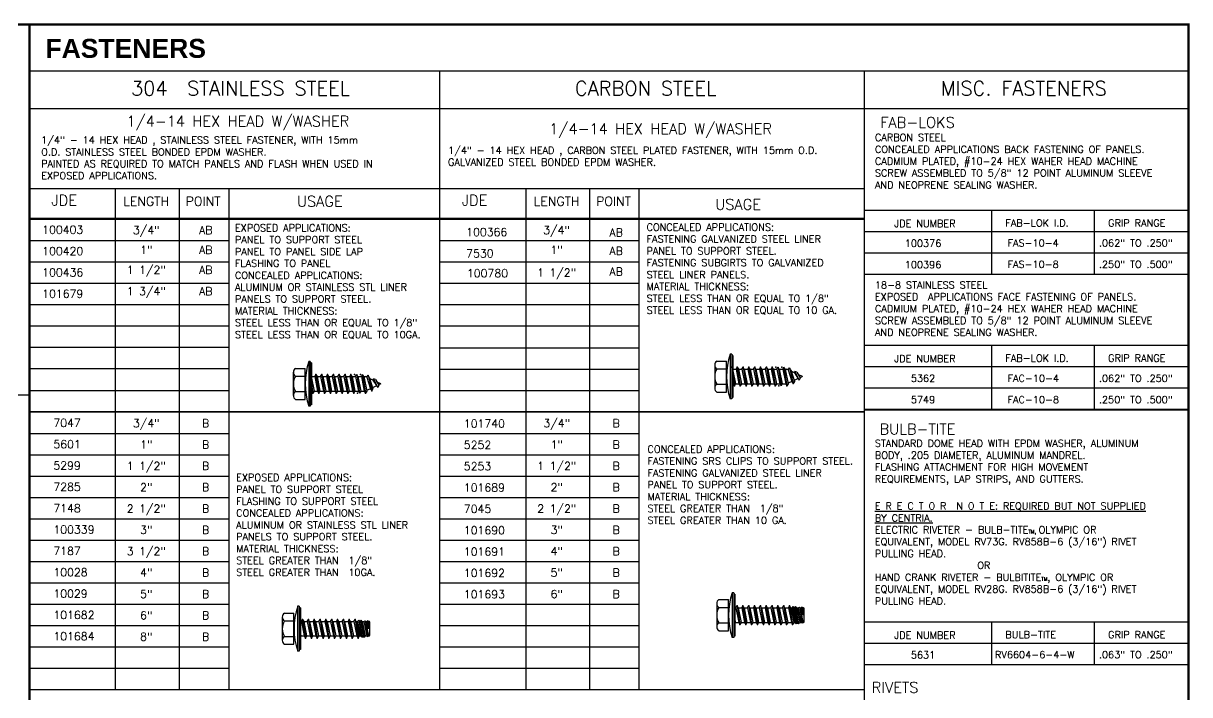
# Model space of a CAD drawing. Header units: inches. Extents: x 0 to 10293, y 0 to 4182.
# Drawn here: x 666.7 to 728.1, y 48.5 to 83.9 of the extents above; entities that cross this region are included whole.
import ezdxf
from ezdxf.enums import TextEntityAlignment as Align

# ---------------------------------------------------------------- set-up
doc = ezdxf.new("R2010")
doc.units = ezdxf.units.IN
doc.header["$LTSCALE"] = 48
doc.header["$MEASUREMENT"] = 0
doc.layers.add('FAST', color=1, linetype='Continuous')
doc.styles.add('SIMPLEX', font='SIMPLEX.SHX')
doc.styles.add('TITLE', font='sasb____.pfb', dxfattribs={"height": 2})

# ---------------------------------------------------------------- blocks, each defined once
blk = doc.blocks.new('BPTFASTENER')
at = {"layer": 'FAST'}
for p, q in [((-0.211, 0.204), (-0.085, 0.204)), ((-0.24, 0.153), (-0.24, -0.153)), ((-0.211, 0.102), (-0.085, 0.102)), ((-0.085, -0.086), (-0.085, 0.086)), ((0.013, 0.096), (0.051, -0.096)), ((0.028, 0.123), (0.067, -0.123)), ((0.044, 0.096), (0.082, -0.096)), ((0.09, 0.096), (0.128, -0.096)), ((0.105, 0.123), (0.144, -0.123)), ((0.121, 0.096), (0.105, 0.123)), ((0.121, 0.096), (0.159, -0.096)), ((0.121, 0.096), (0.167, 0.096)), ((0.167, 0.096), (0.182, 0.123)), ((0.167, 0.096), (0.205, -0.096)), ((0.182, 0.123), (0.221, -0.123)), ((0.198, 0.096), (0.182, 0.123)), ((0.198, 0.096), (0.236, -0.096)), ((0.198, 0.096), (0.244, 0.096)), ((0.244, 0.096), (0.259, 0.123)), ((0.244, 0.096), (0.282, -0.096)), ((0.259, 0.123), (0.298, -0.123)), ((0.275, 0.096), (0.259, 0.123)), ((0.275, 0.096), (0.313, -0.096)), ((0.275, 0.096), (0.321, 0.096)), ((0.321, 0.096), (0.336, 0.123)), ((0.321, 0.096), (0.359, -0.096)), ((0.336, 0.123), (0.375, -0.123)), ((0.352, 0.096), (0.336, 0.123)), ((0.352, 0.096), (0.39, -0.096)), ((0.352, 0.096), (0.397, 0.096)), ((0.397, 0.096), (0.413, 0.123)), ((0.397, 0.096), (0.436, -0.096)), ((0.413, 0.123), (0.451, -0.123)), ((0.429, 0.096), (0.413, 0.123)), ((0.429, 0.096), (0.467, -0.096)), ((0.429, 0.096), (0.474, 0.096)), ((0.474, 0.096), (0.49, 0.123)), ((0.474, 0.096), (0.513, -0.096)), ((0.49, 0.123), (0.528, -0.123)), ((0.506, 0.096), (0.49, 0.123)), ((0.506, 0.096), (0.544, -0.096)), ((0.506, 0.096), (0.551, 0.096)), ((0.551, 0.096), (0.567, 0.123)), ((0.551, 0.096), (0.59, -0.096)), ((0.582, 0.096), (0.567, 0.123)), ((0.567, 0.123), (0.605, -0.123)), ((0.582, 0.096), (0.621, -0.096)), ((0.582, 0.096), (0.628, 0.096)), ((0.628, 0.096), (0.644, 0.123)), ((0.628, 0.096), (0.667, -0.096)), ((0.644, 0.123), (0.682, -0.123)), ((0.659, 0.096), (0.644, 0.123)), ((0.659, 0.096), (0.698, -0.096)), ((0.659, 0.096), (0.705, 0.096)), ((0.705, 0.096), (0.721, 0.123)), ((0.705, 0.096), (0.744, -0.096)), ((0.721, 0.123), (0.759, -0.123)), ((0.736, 0.096), (0.721, 0.123)), ((0.736, 0.096), (0.775, -0.096)), ((0.736, 0.096), (0.753, 0.096)), ((0.753, 0.096), (0.769, 0.113)), ((0.753, 0.096), (0.791, -0.096)), ((0.769, 0.113), (0.807, -0.113)), ((0.776, 0.104), (0.769, 0.113)), ((0.776, 0.104), (0.815, -0.105)), ((0.776, 0.104), (0.792, 0.104)), ((0.792, 0.104), (0.8, 0.113)), ((0.792, 0.104), (0.83, -0.105)), ((0.8, 0.113), (0.838, -0.113)), ((0.815, 0.096), (0.8, 0.113)), ((0.815, 0.096), (0.854, -0.096)), ((0.815, 0.096), (0.854, -0.096)), ((0.815, 0.096), (0.835, 0.096)), ((0.835, 0.096), (0.851, 0.103)), ((0.835, 0.096), (0.874, -0.096)), ((0.851, 0.103), (0.889, -0.103)), ((0.859, 0.094), (0.851, 0.103)), ((0.859, 0.094), (0.896, -0.096)), ((0.859, 0.094), (0.874, 0.094)), ((0.874, 0.094), (0.882, 0.103)), ((0.874, 0.094), (0.893, 0)), ((0.882, 0.103), (0.893, 0)), ((0.898, 0.096), (0.882, 0.103)), ((0.898, 0.096), (0.893, 0)), ((0.898, 0.096), (0.905, 0.096)), ((0.915, -0.086), (0.915, 0.086)), ((-0.211, -0.102), (-0.085, -0.102)), ((0, -0.068), (0.006, -0.096)), ((0.006, -0.096), (0, -0.106)), ((0.006, -0.096), (0.051, -0.096)), ((0.051, -0.096), (0.067, -0.123)), ((0.082, -0.096), (0.067, -0.123)), ((0.082, -0.096), (0.128, -0.096)), ((0.128, -0.096), (0.144, -0.123)), ((0.159, -0.096), (0.144, -0.123)), ((0.159, -0.096), (0.205, -0.096)), ((0.205, -0.096), (0.221, -0.123)), ((0.236, -0.096), (0.221, -0.123)), ((0.236, -0.096), (0.282, -0.096)), ((0.282, -0.096), (0.298, -0.123)), ((0.313, -0.096), (0.298, -0.123)), ((0.313, -0.096), (0.359, -0.096)), ((0.359, -0.096), (0.375, -0.123)), ((0.39, -0.096), (0.375, -0.123)), ((0.39, -0.096), (0.436, -0.096)), ((0.436, -0.096), (0.451, -0.123)), ((0.467, -0.096), (0.451, -0.123)), ((0.467, -0.096), (0.513, -0.096)), ((0.513, -0.096), (0.528, -0.123)), ((0.544, -0.096), (0.528, -0.123)), ((0.544, -0.096), (0.59, -0.096)), ((0.59, -0.096), (0.605, -0.123)), ((0.621, -0.096), (0.605, -0.123)), ((0.621, -0.096), (0.667, -0.096)), ((0.667, -0.096), (0.682, -0.123)), ((0.698, -0.096), (0.682, -0.123)), ((0.698, -0.096), (0.744, -0.096)), ((0.744, -0.096), (0.759, -0.123)), ((0.775, -0.096), (0.759, -0.123)), ((0.775, -0.096), (0.791, -0.096)), ((0.791, -0.096), (0.807, -0.113)), ((0.815, -0.105), (0.807, -0.113)), ((0.815, -0.105), (0.83, -0.105)), ((0.83, -0.105), (0.838, -0.113)), ((0.854, -0.096), (0.838, -0.113)), ((0.854, -0.096), (0.874, -0.096)), ((0.874, -0.096), (0.889, -0.103)), ((0.896, -0.096), (0.889, -0.103)), ((0.896, -0.096), (0.905, -0.096)), ((-0.211, -0.205), (-0.085, -0.205))]:
    blk.add_line(p, q, dxfattribs=at)
at = {"layer": 'FAST', "linetype": 'Continuous'}
for p, q in [((-0.085, -0.205), (-0.085, 0.204)), ((-0.037, 0.295), (-0.037, -0.295)), ((-0.016, 0.295), (-0.037, 0.295)), ((-0.016, 0.295), (-0.016, -0.295)), ((0, 0.276), (-0.016, 0.276)), ((0, 0.276), (0, -0.276)), ((-0.016, -0.295), (-0.037, -0.295)), ((0, -0.276), (-0.016, -0.276))]:
    blk.add_line(p, q, dxfattribs=at)
at = {"layer": 'FAST'}
blk.add_lwpolyline([(0, 0.096), (0.013, 0.096), (0.028, 0.123), (0.044, 0.096), (0.09, 0.096)], dxfattribs=at)
blk.add_lwpolyline([(0.09, 0.096), (0.105, 0.123)], close=True, dxfattribs=at)
for centre, radius, start, end in [((-0.179, 0.153), 0.0604, 122.1802, 237.8198), ((0.847, 0), 0.931, 161.5122, 198.4878), ((-0.04, 0), 0.199, 149.1274, 210.8726), ((0.905, 0.086), 0.01, 0, 90), ((-0.179, -0.153), 0.0604, 122.1802, 237.8198), ((0.905, -0.086), 0.01, 270, 0)]:
    blk.add_arc(centre, radius, start, end, dxfattribs=at)
for p in [(0.028, 0.123), (0.105, 0.123), (0.182, 0.123), (0.259, 0.123), (0.336, 0.123), (0.413, 0.123), (0.49, 0.123), (0.567, 0.123), (0.644, 0.123), (0.721, 0.123), (0.067, -0.123), (0.144, -0.123), (0.221, -0.123), (0.298, -0.123), (0.375, -0.123), (0.451, -0.123), (0.528, -0.123), (0.605, -0.123), (0.682, -0.123), (0.759, -0.123)]:
    blk.add_point(p, dxfattribs=at)
blk = doc.blocks.new('ABTFASTENER')
at = {"layer": 'FAST'}
for p, q in [((-0.211, 0.204), (-0.085, 0.204)), ((-0.24, 0.153), (-0.24, -0.153)), ((-0.211, 0.102), (-0.085, 0.102)), ((-0.085, -0.086), (-0.085, 0.086)), ((0, 0.077), (0.034, -0.095)), ((0.042, 0.097), (0.08, -0.095)), ((0.057, 0.124), (0.096, -0.122)), ((0.073, 0.097), (0.111, -0.095)), ((0.119, 0.097), (0.157, -0.095)), ((0.134, 0.124), (0.173, -0.122)), ((0.15, 0.097), (0.134, 0.124)), ((0.15, 0.097), (0.196, 0.097)), ((0.15, 0.097), (0.188, -0.095)), ((0.196, 0.097), (0.211, 0.124)), ((0.196, 0.097), (0.234, -0.095)), ((0.211, 0.124), (0.25, -0.122)), ((0.227, 0.097), (0.211, 0.124)), ((0.227, 0.097), (0.265, -0.095)), ((0.227, 0.097), (0.273, 0.097)), ((0.273, 0.097), (0.288, 0.124)), ((0.273, 0.097), (0.311, -0.095)), ((0.288, 0.124), (0.327, -0.122)), ((0.304, 0.097), (0.288, 0.124)), ((0.304, 0.097), (0.342, -0.095)), ((0.304, 0.097), (0.349, 0.097)), ((0.349, 0.097), (0.365, 0.124)), ((0.349, 0.097), (0.388, -0.095)), ((0.365, 0.124), (0.403, -0.122)), ((0.381, 0.097), (0.365, 0.124)), ((0.381, 0.097), (0.419, -0.095)), ((0.381, 0.097), (0.426, 0.097)), ((0.426, 0.097), (0.442, 0.124)), ((0.426, 0.097), (0.465, -0.095)), ((0.442, 0.124), (0.48, -0.122)), ((0.458, 0.097), (0.442, 0.124)), ((0.458, 0.097), (0.496, -0.095)), ((0.458, 0.097), (0.503, 0.097)), ((0.503, 0.097), (0.519, 0.124)), ((0.503, 0.097), (0.542, -0.095)), ((0.519, 0.124), (0.557, -0.122)), ((0.534, 0.097), (0.519, 0.124)), ((0.534, 0.097), (0.573, -0.095)), ((0.534, 0.097), (0.58, 0.097)), ((0.58, 0.097), (0.596, 0.124)), ((0.58, 0.097), (0.619, -0.095)), ((0.596, 0.124), (0.634, -0.122)), ((0.611, 0.097), (0.596, 0.124)), ((0.611, 0.097), (0.65, -0.095)), ((0.611, 0.097), (0.657, 0.097)), ((0.657, 0.097), (0.673, 0.124)), ((0.657, 0.097), (0.696, -0.095)), ((0.673, 0.124), (0.711, -0.122)), ((0.688, 0.097), (0.673, 0.124)), ((0.688, 0.097), (0.727, -0.095)), ((0.688, 0.097), (0.71, 0.097)), ((0.73, 0.087), (0.71, 0.097)), ((0.73, 0.087), (0.745, 0.114)), ((0.73, 0.087), (0.778, -0.064)), ((0.745, 0.114), (0.794, -0.091)), ((0.761, 0.087), (0.745, 0.114)), ((0.761, 0.087), (0.81, -0.064)), ((0.81, 0.049), (0.766, 0.07)), ((0.81, 0.049), (0.817, 0.067)), ((0.81, 0.049), (0.855, -0.023)), ((0.817, 0.067), (0.875, -0.047)), ((0.841, 0.056), (0.817, 0.067)), ((0.841, 0.056), (0.885, -0.017)), ((0.915, 0), (0.858, 0.027)), ((-0.211, -0.102), (-0.085, -0.102)), ((0, -0.002), (0.019, -0.122)), ((0, -0.079), (0.003, -0.095)), ((0.003, -0.095), (0.019, -0.122)), ((0.034, -0.095), (0.019, -0.122)), ((0.034, -0.095), (0.08, -0.095)), ((0.08, -0.095), (0.096, -0.122)), ((0.111, -0.095), (0.096, -0.122)), ((0.111, -0.095), (0.157, -0.095)), ((0.157, -0.095), (0.173, -0.122)), ((0.188, -0.095), (0.173, -0.122)), ((0.188, -0.095), (0.234, -0.095)), ((0.234, -0.095), (0.25, -0.122)), ((0.265, -0.095), (0.25, -0.122)), ((0.265, -0.095), (0.311, -0.095)), ((0.311, -0.095), (0.327, -0.122)), ((0.342, -0.095), (0.327, -0.122)), ((0.342, -0.095), (0.388, -0.095)), ((0.388, -0.095), (0.403, -0.122)), ((0.419, -0.095), (0.403, -0.122)), ((0.419, -0.095), (0.465, -0.095)), ((0.465, -0.095), (0.48, -0.122)), ((0.496, -0.095), (0.48, -0.122)), ((0.496, -0.095), (0.542, -0.095)), ((0.542, -0.095), (0.557, -0.122)), ((0.573, -0.095), (0.557, -0.122)), ((0.573, -0.095), (0.619, -0.095)), ((0.619, -0.095), (0.634, -0.122)), ((0.65, -0.095), (0.634, -0.122)), ((0.65, -0.095), (0.696, -0.095)), ((0.696, -0.095), (0.711, -0.122)), ((0.727, -0.095), (0.711, -0.122)), ((0.778, -0.064), (0.726, -0.089)), ((0.778, -0.064), (0.794, -0.091)), ((0.81, -0.064), (0.794, -0.091)), ((0.858, -0.027), (0.805, -0.052)), ((0.855, -0.023), (0.875, -0.047)), ((0.885, -0.017), (0.875, -0.047)), ((0.915, 0), (0.884, -0.015)), ((-0.211, -0.205), (-0.085, -0.205))]:
    blk.add_line(p, q, dxfattribs=at)
at = {"layer": 'FAST', "linetype": 'Continuous'}
for p, q in [((-0.085, -0.205), (-0.085, 0.204)), ((-0.037, 0.295), (-0.037, -0.295)), ((-0.016, 0.295), (-0.037, 0.295)), ((-0.016, 0.295), (-0.016, -0.295)), ((0, 0.276), (-0.016, 0.276)), ((0, 0.276), (0, -0.276)), ((-0.016, -0.295), (-0.037, -0.295)), ((0, -0.276), (-0.016, -0.276))]:
    blk.add_line(p, q, dxfattribs=at)
at = {"layer": 'FAST'}
blk.add_lwpolyline([(0, 0.097), (0.042, 0.097), (0.057, 0.124), (0.073, 0.097), (0.119, 0.097)], dxfattribs=at)
blk.add_lwpolyline([(0.119, 0.097), (0.134, 0.124)], close=True, dxfattribs=at)
for centre, radius, start, end in [((-0.179, 0.153), 0.0604, 122.1802, 237.8198), ((0.847, 0), 0.931, 161.5122, 198.4878), ((-0.04, 0), 0.199, 149.1274, 210.8726), ((-0.179, -0.153), 0.0604, 122.1802, 237.8198)]:
    blk.add_arc(centre, radius, start, end, dxfattribs=at)
for p in [(-0.02, 0.124), (0.057, 0.124), (0.134, 0.124), (0.211, 0.124), (0.288, 0.124), (0.365, 0.124), (0.442, 0.124), (0.519, 0.124), (0.567, 0.123), (0.644, 0.123), (0.019, -0.122), (0.096, -0.122), (0.173, -0.122), (0.25, -0.122), (0.327, -0.122), (0.403, -0.122), (0.48, -0.122), (0.557, -0.122), (0.605, -0.123), (0.711, -0.122), (0.794, -0.091)]:
    blk.add_point(p, dxfattribs=at)

msp = doc.modelspace()

# ---------------------------------------------------------------- linework, layer by layer
for p, q in [((666.97897, 81.38281), (728.064, 81.38281)), ((688.61191, 48.76611), (688.61191, 81.38281)), ((710.9865, 24.81647), (710.9865, 81.38281)), ((666.97897, 79.39156), (728.064, 79.39156)), ((666.97897, 75.18079), (710.9865, 75.18079)), ((671.52257, 48.76611), (671.52257, 75.18079)), ((674.8875, 48.76611), (674.8875, 75.18079)), ((677.50425, 48.76611), (677.50425, 75.18079)), ((693.15551, 48.76611), (693.15551, 75.18079)), ((696.52044, 48.76611), (696.52044, 75.18079)), ((699.11693, 48.76611), (699.11693, 75.18079)), ((710.9865, 74.03222), (728.064, 74.03222)), ((717.68176, 74.03222), (717.68176, 70.65722)), ((723.0857, 74.03222), (723.0857, 70.65722)), ((666.97897, 73.60611), (710.9865, 73.60611)), ((666.97897, 73.56111), (710.9865, 73.56111)), ((710.9865, 72.90722), (728.064, 72.90722)), ((666.97897, 72.43611), (677.50425, 72.43611)), ((688.61191, 72.43611), (699.11693, 72.43611)), ((666.97897, 71.31111), (677.50425, 71.31111)), ((688.61191, 71.31111), (699.11693, 71.31111)), ((710.9865, 71.78222), (728.064, 71.78222)), ((666.97897, 70.18611), (677.50425, 70.18611)), ((688.61191, 70.18611), (699.11693, 70.18611)), ((710.9865, 70.65722), (728.064, 70.65722)), ((666.97897, 69.06111), (677.50425, 69.06111)), ((688.61191, 69.06111), (699.11693, 69.06111)), ((666.97897, 67.93611), (677.50425, 67.93611)), ((688.61191, 67.93611), (699.11693, 67.93611)), ((666.97897, 66.81111), (677.50425, 66.81111)), ((688.61191, 66.76611), (699.11693, 66.76611)), ((710.9865, 66.90683), (728.064, 66.90683)), ((717.68176, 66.90683), (717.68176, 63.53183)), ((723.0857, 66.90683), (723.0857, 63.53183)), ((710.9865, 65.78183), (728.064, 65.78183)), ((666.97897, 65.68611), (677.50425, 65.68611)), ((688.61191, 65.64111), (699.11693, 65.64111)), ((710.9865, 64.65683), (728.064, 64.65683)), ((666.97897, 64.51611), (677.50425, 64.51611)), ((688.61191, 64.51611), (699.11693, 64.51611)), ((666.97897, 63.42311), (710.9865, 63.42311)), ((666.97897, 63.39111), (710.9865, 63.39111)), ((710.9865, 63.53183), (728.064, 63.53183)), ((710.9865, 63.49983), (728.064, 63.49983)), ((666.97897, 62.26611), (677.50425, 62.26611)), ((688.61191, 62.26611), (699.11693, 62.26611)), ((666.97897, 61.14111), (677.50425, 61.14111)), ((688.61191, 61.14111), (699.11693, 61.14111)), ((666.97897, 60.01611), (677.50425, 60.01611)), ((688.61191, 60.01611), (699.11693, 60.01611)), ((666.97897, 58.89111), (677.50425, 58.89111)), ((688.61191, 58.89111), (699.11693, 58.89111)), ((666.97897, 57.76611), (677.50425, 57.76611)), ((688.61191, 57.76611), (699.11693, 57.76611)), ((666.97897, 56.64111), (677.50425, 56.64111)), ((688.61191, 56.64111), (699.11693, 56.64111)), ((666.97897, 55.51611), (677.50425, 55.51611)), ((688.61191, 55.51611), (699.11693, 55.51611)), ((666.97897, 54.39111), (677.50425, 54.39111)), ((688.61191, 54.39111), (699.11693, 54.39111)), ((666.97897, 53.26611), (677.50425, 53.26611)), ((688.61191, 53.26611), (699.11693, 53.26611)), ((710.9865, 52.33104), (728.064, 52.33104)), ((717.68176, 52.33104), (717.68176, 50.08104)), ((723.0857, 52.33104), (723.0857, 50.08104)), ((666.97897, 52.14111), (677.50425, 52.14111)), ((688.61191, 52.14111), (699.11693, 52.14111)), ((710.9865, 51.20604), (728.064, 51.20604)), ((666.97897, 51.01611), (677.50425, 51.01611)), ((688.61191, 51.01611), (699.11693, 51.01611)), ((666.97897, 49.89111), (677.50425, 49.89111)), ((688.61191, 49.89111), (699.11693, 49.89111)), ((688.61191, 48.76611), (688.61191, 49.89111)), ((710.9865, 50.08104), (728.064, 50.08104)), ((666.97897, 48.76611), (710.9865, 48.76611)), ((688.61191, 48.76611), (699.11693, 48.76611))]:
    msp.add_line(p, q)
for points, const_width in [([(592.064, 0.064), (592.064, 83.816), (728.064, 83.816), (728.064, 0.064)], 0.128), ([(666.97897, 83.816), (666.97897, 0.064)], 0.125), ([(632.2054, 64.29144), (666.97897, 64.29144)], 0.0625)]:
    msp.add_lwpolyline(points, dxfattribs=dict(const_width=const_width))

# ---------------------------------------------------------------- block references
at = {"xscale": 4, "yscale": 4, "zscale": 4}
for name, p in [('ABTFASTENER', (704.05491, 65.25858)), ('ABTFASTENER', (681.84494, 64.87458)), ('BPTFASTENER', (704.15865, 52.68321)), ('BPTFASTENER', (681.26118, 51.96696))]:
    msp.add_blockref(name, p, dxfattribs=at)

# ---------------------------------------------------------------- texts
for s, height, style, p in [('FASTENERS', 1, 'TITLE', (672.05206, 82.06061)), ('304  STAINLESS STEEL', 0.75, 'SIMPLEX', (678.10054, 80.08045)), ('CARBON STEEL', 0.75, 'SIMPLEX', (699.45273, 80.08045)), ('MISC. FASTENERS', 0.75, 'SIMPLEX', (719.38708, 80.08045)), ('1/4-14 HEX HEAD W/WASHER ', 0.5625, 'SIMPLEX', (678.15966, 78.43645)), ('1/4-14 HEX HEAD W/WASHER ', 0.5625, 'SIMPLEX', (700.4387, 78.03815)), ('FAB-LOKS', 0.5625, 'SIMPLEX', (713.7841, 78.37301)), ('3/4"', 0.421875, 'SIMPLEX', (673.13858, 72.76661)), ('AB', 0.421875, 'SIMPLEX', (676.26916, 72.76661)), ('3/4"', 0.421875, 'SIMPLEX', (694.76218, 72.76661)), ('JDE NUMBER', 0.375, 'SIMPLEX', (714.17441, 73.13873)), ('AB', 0.421875, 'SIMPLEX', (697.90211, 72.64618)), ('1"', 0.421875, 'SIMPLEX', (673.13858, 71.72224)), ('AB', 0.421875, 'SIMPLEX', (676.26916, 71.72224)), ('1"', 0.421875, 'SIMPLEX', (694.76218, 71.72224)), ('AB', 0.421875, 'SIMPLEX', (697.90211, 71.66749)), ('100376', 0.375, 'SIMPLEX', (714.07364, 72.10057)), ('100396', 0.375, 'SIMPLEX', (714.07364, 70.97557)), ('1 1/2"', 0.421875, 'SIMPLEX', (673.13858, 70.66799)), ('AB', 0.421875, 'SIMPLEX', (676.26916, 70.66799)), ('1 1/2"', 0.421875, 'SIMPLEX', (694.76218, 70.52655)), ('AB', 0.421875, 'SIMPLEX', (697.90211, 70.57979)), ('1 3/4"', 0.421875, 'SIMPLEX', (673.13858, 69.54103)), ('AB', 0.421875, 'SIMPLEX', (676.26916, 69.54103)), ('JDE NUMBER', 0.375, 'SIMPLEX', (714.17441, 66.01334)), ('5362', 0.375, 'SIMPLEX', (714.07364, 64.97519)), ('5749', 0.375, 'SIMPLEX', (714.07364, 63.85019)), ('3/4"', 0.421875, 'SIMPLEX', (673.13858, 62.58549)), ('B', 0.42188, 'SIMPLEX', (676.26916, 62.58549)), ('3/4"', 0.421875, 'SIMPLEX', (694.77152, 62.58549)), ('B', 0.42188, 'SIMPLEX', (697.90211, 62.58549)), ('BULB-TITE', 0.5625, 'SIMPLEX', (713.7841, 62.2092)), ('1"', 0.421875, 'SIMPLEX', (673.13858, 61.46049)), ('B', 0.42188, 'SIMPLEX', (676.26916, 61.46049)), ('1"', 0.421875, 'SIMPLEX', (694.77152, 61.46049)), ('B', 0.42188, 'SIMPLEX', (697.90211, 61.46049)), ('1 1/2"', 0.421875, 'SIMPLEX', (673.13858, 60.33549)), ('B', 0.42188, 'SIMPLEX', (676.26916, 60.33549)), ('1 1/2"', 0.421875, 'SIMPLEX', (694.77152, 60.33549)), ('B', 0.42188, 'SIMPLEX', (697.90211, 60.33549)), ('2"', 0.421875, 'SIMPLEX', (673.13858, 59.21049)), ('B', 0.42188, 'SIMPLEX', (676.26916, 59.21049)), ('2"', 0.421875, 'SIMPLEX', (694.77152, 59.21049)), ('B', 0.42188, 'SIMPLEX', (697.90211, 59.21049)), ('2 1/2"', 0.421875, 'SIMPLEX', (673.13858, 58.08549)), ('B', 0.42188, 'SIMPLEX', (676.26916, 58.08549)), ('2 1/2"', 0.421875, 'SIMPLEX', (694.77152, 58.08549)), ('B', 0.42188, 'SIMPLEX', (697.90211, 58.08549)), ('3"', 0.421875, 'SIMPLEX', (673.13858, 56.96049)), ('B', 0.42188, 'SIMPLEX', (676.26916, 56.96049)), ('3"', 0.421875, 'SIMPLEX', (694.77152, 56.96049)), ('B', 0.42188, 'SIMPLEX', (697.90211, 56.96049)), ('3 1/2"', 0.421875, 'SIMPLEX', (673.13858, 55.83549)), ('B', 0.42188, 'SIMPLEX', (676.26916, 55.83549)), ('4"', 0.421875, 'SIMPLEX', (694.77152, 55.83549)), ('B', 0.42188, 'SIMPLEX', (697.90211, 55.83549)), ('4"', 0.421875, 'SIMPLEX', (673.13858, 54.71049)), ('B', 0.42188, 'SIMPLEX', (676.26916, 54.71049)), ('5"', 0.421875, 'SIMPLEX', (694.77152, 54.71049)), ('B', 0.42188, 'SIMPLEX', (697.90211, 54.71049)), ('5"', 0.421875, 'SIMPLEX', (673.13858, 53.58549)), ('B', 0.42188, 'SIMPLEX', (676.26916, 53.58549)), ('6"', 0.421875, 'SIMPLEX', (694.77152, 53.58549)), ('B', 0.42188, 'SIMPLEX', (697.90211, 53.58549)), ('6"', 0.421875, 'SIMPLEX', (673.13858, 52.46049)), ('B', 0.42188, 'SIMPLEX', (676.26916, 52.46049)), ('8"', 0.421875, 'SIMPLEX', (673.13858, 51.33549)), ('B', 0.42188, 'SIMPLEX', (676.26916, 51.33549)), ('JDE NUMBER', 0.375, 'SIMPLEX', (714.17441, 51.43754)), ('5631', 0.375, 'SIMPLEX', (714.07364, 50.39939)), ('RIVETS', 0.5625, 'SIMPLEX', (712.6011, 48.5898))]:
    msp.add_text(s, height=height, dxfattribs=dict(style=style)).set_placement(p, align=Align.CENTER)
at = {"style": 'SIMPLEX'}
for s, height, p in [('JDE ', 0.5625, (668.1313, 74.26924)), ('LENGTH', 0.481376, (671.92435, 74.2607)), ('POINT', 0.481376, (675.21212, 74.2607)), ('USAGE', 0.5625, (681.07631, 74.21788)), ('JDE ', 0.5625, (689.76424, 74.26924)), ('LENGTH', 0.481376, (693.5573, 74.2607)), ('POINT', 0.481376, (696.84507, 74.2607)), ('USAGE', 0.5625, (703.12049, 74.04922)), ('100403', 0.421875, (667.64825, 72.78575)), ('FAB-LOK I.D.', 0.375, (718.41518, 73.16715)), ('GRIP RANGE', 0.375, (723.8294, 73.16715)), ('100366', 0.421875, (689.99529, 72.66533)), ('100420', 0.421875, (667.64825, 71.66075)), ('7530', 0.421875, (689.99529, 71.54033)), ('FAS-10-4', 0.375, (718.52686, 72.10675)), ('.062" TO .250"', 0.375, (723.34552, 72.10675)), ('FAS-10-8', 0.375, (718.52686, 70.98175)), ('.250" TO .500"', 0.375, (723.34552, 70.98175)), ('100436', 0.421875, (667.64825, 70.53575)), ('100780', 0.421875, (690.03451, 70.49369)), ('101679', 0.421875, (667.64825, 69.41075)), ('FAB-LOK I.D.', 0.375, (718.41518, 66.04177)), ('GRIP RANGE', 0.375, (723.8294, 66.04177)), ('FAC-10-4', 0.375, (718.52686, 64.98136)), ('.062" TO .250"', 0.375, (723.34552, 64.98136)), ('FAC-10-8', 0.375, (718.52686, 63.85636)), ('.250" TO .500"', 0.375, (723.34552, 63.85636)), ('7047', 0.421875, (668.23823, 62.60463)), ('101740', 0.421875, (689.87118, 62.5691)), ('5601', 0.421875, (668.23823, 61.47963)), ('5252', 0.421875, (689.87118, 61.4441)), ('5299', 0.421875, (668.23823, 60.35463)), ('5253', 0.421875, (689.87118, 60.3191)), ('7285', 0.421875, (668.23823, 59.22963)), ('101689', 0.421875, (689.87118, 59.1941)), ('7148', 0.421875, (668.23823, 58.10463)), ('7045', 0.421875, (689.87118, 58.0691)), ('100339', 0.421875, (668.23823, 56.97963)), ('101690', 0.421875, (689.87118, 56.9441)), ('7187', 0.421875, (668.23823, 55.85463)), ('101691', 0.421875, (689.87118, 55.8191)), ('10028', 0.421875, (668.23823, 54.72963)), ('101692', 0.421875, (689.87118, 54.6941)), ('10029', 0.421875, (668.23823, 53.60463)), ('101693', 0.421875, (689.87118, 53.5691)), ('101682', 0.421875, (668.23823, 52.47963)), ('101684', 0.421875, (668.23823, 51.35463)), ('BULB-TITE ', 0.375, (718.41518, 51.46597)), ('GRIP RANGE', 0.375, (723.8294, 51.46597)), ('RV6604-6-4-W', 0.375, (717.86638, 50.40557)), ('.063" TO .250"', 0.375, (723.34552, 50.40557))]:
    msp.add_text(s, height=height, dxfattribs=at).set_placement(p)
at = {"char_height": 0.375, "attachment_point": 1, "style": 'SIMPLEX'}
for s, insert, width in [('1/4" - 14 HEX HEAD , STAINLESS STEEL FASTENER, WITH 15mm O.D. STAINLESS STEEL BONDED EPDM WASHER.\\PPAINTED AS REQUIRED TO MATCH PANELS AND FLASH WHEN USED IN EXPOSED APPLICATIONS.', (667.59596, 77.91328), 19.25), ('CARBON STEEL \\PCONCEALED APPLICATIONS BACK FASTENING OF PANELS.\\PCADMIUM PLATED, #10-24 HEX WAHER HEAD MACHINE SCREW ASSEMBLED TO 5/8" 12 POINT ALUMINUM SLEEVE AND NEOPRENE SEALING WASHER.', (711.54009, 78.05059), 15.90625), ('1/4" - 14 HEX HEAD , CARBON STEEL PLATED FASTENER, WITH 15mm O.D. GALVANIZED STEEL BONDED EPDM WASHER.', (689.04169, 77.3744), 21.125), ('{EXPOSED APPLICATIONS:}\\P{PANEL TO SUPPORT STEEL}\\P{PANEL TO PANEL SIDE LAP}\\P{FLASHING TO PANEL}\\P{CONCEALED APPLICATIONS:}\\P{ALUMINUM OR STAINLESS STL LINER}\\P{PANELS TO SUPPORT STEEL.}\\P{MATERIAL THICKNESS:}\\P{STEEL LESS THAN OR EQUAL TO 1/8"}\\P{STEEL LESS THAN OR EQUAL TO 10GA.}', (677.80981, 73.28497), 10.7152756), ('{CONCEALED APPLICATIONS:}\\P{FASTENING GALVANIZED STEEL LINER PANEL TO SUPPORT STEEL.}\\P{FASTENING SUBGIRTS TO GALVANIZED STEEL LINER PANELS.}\\P{MATERIAL THICKNESS:}\\P{STEEL LESS THAN OR EQUAL TO 1/8"}\\P{STEEL LESS THAN OR EQUAL TO 10 GA.}', (699.50083, 73.32153), 10.5580095), ('18-8 STAINLESS STEEL\\PEXPOSED  APPLICATIONS FACE FASTENING OF PANELS.  CADMIUM PLATED, #10-24 HEX WAHER HEAD MACHINE SCREW ASSEMBLED TO 5/8" 12 POINT ALUMINUM SLEEVE AND NEOPRENE SEALING WASHER.', (711.54009, 70.27525), 15.90625), ('CONCEALED APPLICATIONS:\\PFASTENING SRS CLIPS TO SUPPORT STEEL.\\PFASTENING GALVANIZED STEEL LINER PANEL TO SUPPORT STEEL.\\PMATERIAL THICKNESS:\\PSTEEL GREATER THAN  1/8"\\PSTEEL GREATER THAN 10 GA.', (699.5504, 61.61747), 11.90625), ('STANDARD DOME HEAD WITH EPDM WASHER, ALUMINUM BODY, .205 DIAMETER, ALUMINUM MANDREL.\\PFLASHING ATTACHMENT FOR HIGH MOVEMENT REQUIREMENTS, LAP STRIPS, AND GUTTERS. ', (711.53326, 61.92607), 16.21875), ('EXPOSED APPLICATIONS:\\PPANEL TO SUPPORT STEEL\\PFLASHING TO SUPPORT STEEL\\PCONCEALED APPLICATIONS:\\PALUMINUM OR STAINLESS STL LINER\\PPANELS TO SUPPORT STEEL.\\PMATERIAL THICKNESS:\\PSTEEL GREATER THAN  1/8"\\PSTEEL GREATER THAN  10GA.', (677.87215, 60.12629), 14.40625), ('\\LE R E C T O R  N O T E: REQUIRED BUT NOT SUPPLIED BY CENTRIA.\\P\\lELECTRIC RIVETER - BULB-TITE\\H0.188;TM, \\H0.375;OLYMPIC OR EQUIVALENT, MODEL RV73G. RV858B-6 (3/16") RIVET PULLING HEAD.\\P                     OR\\PHAND CRANK RIVETER - BULBITITE\\H0.188;TM\\H0.375;, OLYMPIC OR EQUIVALENT, MODEL RV28G. RV858B-6 (3/16") RIVET PULLING HEAD.', (711.53326, 58.61745), 16.21875)]:
    msp.add_mtext(s, dxfattribs=dict(at, insert=insert, width=width))

doc.saveas('drawing.dxf')
